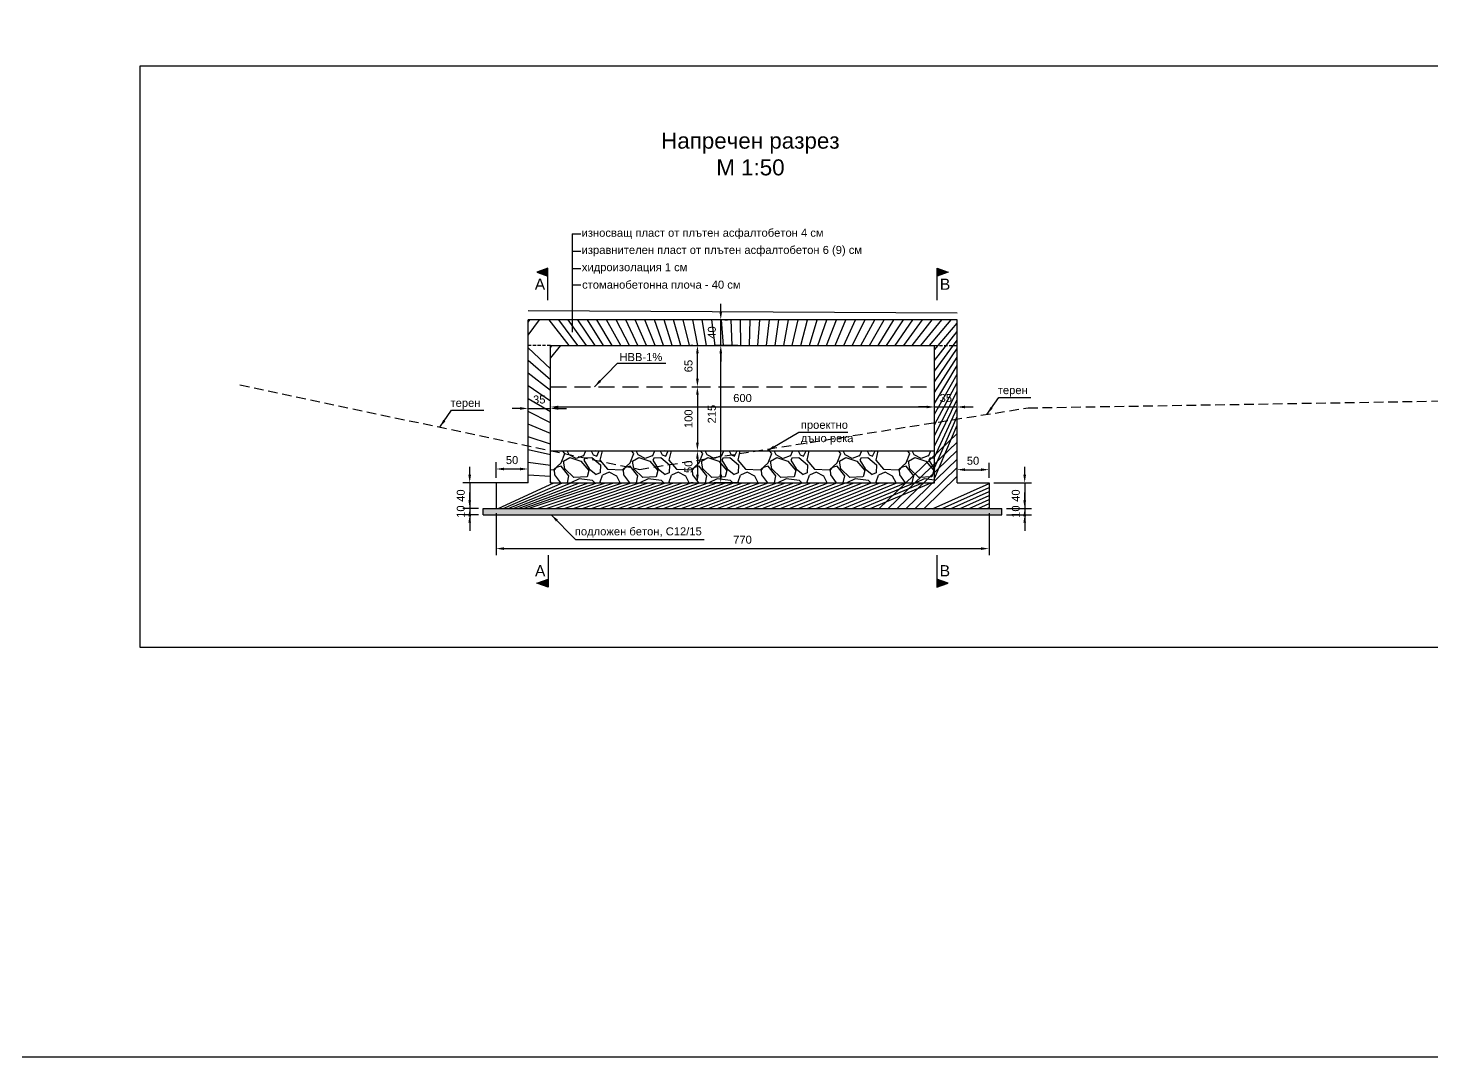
# Model space of a CAD drawing. Header units: centimetres. Extents: x 8495135 to 959133560, y 4530079 to 463453963.
# Drawn here: x 959087916 to 959090109, y 463411174 to 463412781 of the extents above; entities that cross this region are included whole.
import ezdxf
from ezdxf.enums import TextEntityAlignment as Align

# ---------------------------------------------------------------- set-up
doc = ezdxf.new("R2010")
doc.units = ezdxf.units.CM
doc.header["$LTSCALE"] = 0.1
for name, pattern in [('CONTINU', [0]), ('DASHED', [0.75, 0.5, -0.25]), ('LK_HIDDEN', [7.5, 5, -2.5])]:
    doc.linetypes.add(name, pattern=pattern)
for name, color, linetype in [('br_dimension', 1, 'Continuous'), ('br_hatch', 9, 'Continuous'), ('br_hatch_dark', 8, 'Continuous'), ('br_view_yellow', 2, 'Continuous'), ('Kustendilska voda', 12, 'Continuous')]:
    doc.layers.add(name, color=color, linetype=linetype)
doc.layers.add('br_text', color=2, linetype='Continuous', lineweight=35)
doc.styles.add('1-50 cm', font='arial.ttf', dxfattribs={"height": 12.5})
doc.styles.add('MM 1 to 100', font='arial.ttf', dxfattribs={"height": 25})
doc.styles.add('MM 1 to 150', font='arial.ttf', dxfattribs={"height": 37.5})
doc.styles.add('MM 1 to 25', font='arial.ttf', dxfattribs={"height": 6.25})
doc.styles.add('MM_ARIAL', font='arial.ttf')
doc.dimstyles.new('MM DIM 1 to 50', dxfattribs={"dimscale": 5, "dimtxt": 2.5, "dimasz": 2.5, "dimexe": 2.1, "dimexo": 1.5, "dimgap": 1.5, "dimtad": 1, "dimdec": 0, "dimdsep": 46, "dimtxsty": 'MM_ARIAL', "dimcen": 3, "dimclrd": 1, "dimclre": 1, "dimclrt": 7, "dimaunit": 2, "dimadec": 1, "dimazin": 0, "dimtp": 100, "dimtm": 3, "dimtfac": 1, "dimtdec": 0, "dimtix": 1, "dimtmove": 2, "dimatfit": 3, "dimfxl": 0, "dimtolj": 1, "dimtzin": 0, "dimarcsym": 0})

# ---------------------------------------------------------------- blocks, each defined once
blk = doc.blocks.new('*D882')
at = {"layer": 'br_dimension', "color": 1, "lineweight": -2, "transparency": 16777216}
for p, q in [((959088605.854845, 463412083.1892839), (959088605.854845, 463412095.6892839)), ((959088689.4702351, 463412070.6892839), (959088595.354845, 463412070.6892839)), ((959088605.854845, 463412070.6892839), (959088605.854845, 463412030.6892839)), ((959088619.4702351, 463412030.6892839), (959088595.354845, 463412030.6892839)), ((959088605.854845, 463412018.1892839), (959088605.854845, 463412005.6892839))]:
    blk.add_line(p, q, dxfattribs=at)
at = {"layer": 'br_dimension', "color": 1, "transparency": 16777216}
for points in [[(959088603.7715117, 463412083.1892839), (959088607.9381784, 463412083.1892839), (959088605.854845, 463412070.6892839)], [(959088603.7715117, 463412018.1892839), (959088607.9381784, 463412018.1892839), (959088605.854845, 463412030.6892839)]]:
    blk.add_solid(points, dxfattribs=at)
at = {"layer": 'br_dimension', "color": 7, "transparency": 16777216, "insert": (959088591.9726826, 463412050.6892841), "char_height": 12.5, "attachment_point": 5, "rotation": 90, "style": 'MM_ARIAL'}
blk.add_mtext('\\A1;40', dxfattribs=at)
blk = doc.blocks.new('*D901')
at = {"layer": 'br_dimension', "color": 1, "lineweight": -2, "transparency": 16777216}
for p, q in [((959088684.4702351, 463412186.784444), (959088671.9702351, 463412186.784444)), ((959088696.9702351, 463412178.6358675), (959088696.9702351, 463412197.284444)), ((959088696.9702351, 463412186.784444), (959088731.9702351, 463412186.784444)), ((959088731.9702351, 463412178.6358675), (959088731.9702351, 463412197.284444)), ((959088744.4702351, 463412186.784444), (959088756.9702351, 463412186.784444))]:
    blk.add_line(p, q, dxfattribs=at)
at = {"layer": 'br_dimension', "color": 1, "transparency": 16777216}
for points in [[(959088684.4702351, 463412188.8677773), (959088684.4702351, 463412184.7011107), (959088696.9702351, 463412186.784444)], [(959088744.4702351, 463412188.8677773), (959088744.4702351, 463412184.7011107), (959088731.9702351, 463412186.784444)]]:
    blk.add_solid(points, dxfattribs=at)
at = {"layer": 'br_dimension', "color": 7, "transparency": 16777216, "insert": (959088714.4702351, 463412200.6708696), "char_height": 12.5, "attachment_point": 5, "style": 'MM_ARIAL'}
blk.add_mtext('\\A1;35', dxfattribs=at)
blk = doc.blocks.new('*D902')
at = {"layer": 'br_dimension', "color": 1, "lineweight": -2, "transparency": 16777216}
for p, q in [((959088731.9702351, 463412179.7856547), (959088731.9702351, 463412199.57423)), ((959088744.4702351, 463412189.07423), (959089319.4702351, 463412189.07423)), ((959089331.9702351, 463412181.5742301), (959089331.9702351, 463412178.57423))]:
    blk.add_line(p, q, dxfattribs=at)
at = {"layer": 'br_dimension', "color": 1, "transparency": 16777216}
for points in [[(959088744.4702351, 463412191.1575633), (959088744.4702351, 463412186.9908966), (959088731.9702351, 463412189.07423)], [(959089319.4702351, 463412191.1575633), (959089319.4702351, 463412186.9908966), (959089331.9702351, 463412189.07423)]]:
    blk.add_solid(points, dxfattribs=at)
at = {"layer": 'br_dimension', "color": 7, "transparency": 16777216, "insert": (959089031.9702351, 463412202.9563923), "char_height": 12.5, "attachment_point": 5, "style": 'MM_ARIAL'}
blk.add_mtext('\\A1;600', dxfattribs=at)
blk = doc.blocks.new('*D903')
at = {"layer": 'br_dimension', "color": 1, "lineweight": -2, "transparency": 16777216}
for p, q in [((959089319.4702351, 463412189.07423), (959089306.9702351, 463412189.07423)), ((959089331.9702351, 463412189.07423), (959089366.9702351, 463412189.07423)), ((959089331.9702351, 463412181.5742301), (959089331.9702351, 463412178.57423)), ((959089366.9702351, 463412195.234443), (959089366.9702351, 463412199.57423)), ((959089379.4702351, 463412189.07423), (959089391.9702351, 463412189.07423))]:
    blk.add_line(p, q, dxfattribs=at)
at = {"layer": 'br_dimension', "color": 1, "transparency": 16777216}
for points in [[(959089319.4702351, 463412191.1575633), (959089319.4702351, 463412186.9908966), (959089331.9702351, 463412189.07423)], [(959089379.4702351, 463412191.1575633), (959089379.4702351, 463412186.9908966), (959089366.9702351, 463412189.07423)]]:
    blk.add_solid(points, dxfattribs=at)
at = {"layer": 'br_dimension', "color": 7, "transparency": 16777216, "insert": (959089349.4702351, 463412202.9606556), "char_height": 12.5, "attachment_point": 5, "style": 'MM_ARIAL'}
blk.add_mtext('\\A1;35', dxfattribs=at)
blk = doc.blocks.new('*D904')
at = {"layer": 'br_hatch', "color": 1, "lineweight": -2, "transparency": 16777216}
for p, q in [((959088646.9702351, 463412023.1892839), (959088646.9702351, 463411957.4580241)), ((959089416.9702351, 463412023.1892839), (959089416.9702351, 463411957.4580241)), ((959088659.4702351, 463411967.9580241), (959089404.4702351, 463411967.9580241))]:
    blk.add_line(p, q, dxfattribs=at)
at = {"layer": 'br_hatch', "color": 1, "transparency": 16777216}
for points in [[(959088659.4702351, 463411970.0413575), (959088659.4702351, 463411965.8746908), (959088646.9702351, 463411967.9580241)], [(959089404.4702351, 463411970.0413575), (959089404.4702351, 463411965.8746908), (959089416.9702351, 463411967.9580241)]]:
    blk.add_solid(points, dxfattribs=at)
at = {"layer": 'br_hatch', "color": 7, "transparency": 16777216, "insert": (959089031.9702351, 463411981.8401865), "char_height": 12.5, "attachment_point": 5, "style": 'MM_ARIAL'}
blk.add_mtext('\\A1;770', dxfattribs=at)
blk = doc.blocks.new('*D905')
at = {"layer": 'br_hatch', "color": 1, "lineweight": -2, "transparency": 16777216}
for p, q in [((959089366.9702351, 463412078.1892839), (959089366.9702351, 463412101.6837445)), ((959089416.9702351, 463412078.1892839), (959089416.9702351, 463412101.6837445)), ((959089379.4702351, 463412091.1837445), (959089404.4702351, 463412091.1837445))]:
    blk.add_line(p, q, dxfattribs=at)
at = {"layer": 'br_hatch', "color": 1, "transparency": 16777216}
for points in [[(959089379.4702351, 463412093.2670779), (959089379.4702351, 463412089.1004112), (959089366.9702351, 463412091.1837445)], [(959089404.4702351, 463412093.2670779), (959089404.4702351, 463412089.1004112), (959089416.9702351, 463412091.1837445)]]:
    blk.add_solid(points, dxfattribs=at)
at = {"layer": 'br_hatch', "color": 7, "transparency": 16777216, "insert": (959089391.9702351, 463412105.0659069), "char_height": 12.5, "attachment_point": 5, "style": 'MM_ARIAL'}
blk.add_mtext('\\A1;50', dxfattribs=at)
blk = doc.blocks.new('*D906')
at = {"layer": 'br_hatch', "color": 1, "lineweight": -2, "transparency": 16777216}
for p, q in [((959088646.9702351, 463412078.1892839), (959088646.9702351, 463412102.7254112)), ((959088684.4702351, 463412092.2254112), (959088659.4702351, 463412092.2254112)), ((959088696.9702351, 463412078.1892839), (959088696.9702351, 463412102.7254112))]:
    blk.add_line(p, q, dxfattribs=at)
at = {"layer": 'br_hatch', "color": 1, "transparency": 16777216}
for points in [[(959088659.4702351, 463412094.3087445), (959088659.4702351, 463412090.1420779), (959088646.9702351, 463412092.2254112)], [(959088684.4702351, 463412094.3087445), (959088684.4702351, 463412090.1420779), (959088696.9702351, 463412092.2254112)]]:
    blk.add_solid(points, dxfattribs=at)
at = {"layer": 'br_hatch', "color": 7, "transparency": 16777216, "insert": (959088671.9702351, 463412106.1075736), "char_height": 12.5, "attachment_point": 5, "style": 'MM_ARIAL'}
blk.add_mtext('\\A1;50', dxfattribs=at)
blk = doc.blocks.new('*D907')
at = {"layer": 'br_hatch', "color": 1, "lineweight": -2, "transparency": 16777216}
for p, q in [((959089472.6725708, 463412083.1892839), (959089472.6725708, 463412095.6892839)), ((959089424.4702351, 463412070.6892839), (959089483.1725708, 463412070.6892839)), ((959089472.6725708, 463412070.6892839), (959089472.6725708, 463412030.6892839)), ((959089444.4702351, 463412030.6892839), (959089483.1725708, 463412030.6892839)), ((959089472.6725708, 463412018.1892839), (959089472.6725708, 463412005.6892839))]:
    blk.add_line(p, q, dxfattribs=at)
at = {"layer": 'br_hatch', "color": 1, "transparency": 16777216}
for points in [[(959089470.5892375, 463412083.1892839), (959089474.7559042, 463412083.1892839), (959089472.6725708, 463412070.6892839)], [(959089470.5892375, 463412018.1892839), (959089474.7559042, 463412018.1892839), (959089472.6725708, 463412030.6892839)]]:
    blk.add_solid(points, dxfattribs=at)
at = {"layer": 'br_hatch', "color": 7, "transparency": 16777216, "insert": (959089458.7904084, 463412050.6892841), "char_height": 12.5, "attachment_point": 5, "rotation": 90, "style": 'MM_ARIAL'}
blk.add_mtext('\\A1;40', dxfattribs=at)
blk = doc.blocks.new('*D908')
at = {"layer": 'br_hatch', "color": 1, "lineweight": -2, "transparency": 16777216}
for p, q in [((959089024.4702351, 463412285.259284), (959088987.4806861, 463412285.259284)), ((959088997.9806861, 463412083.1892839), (959088997.9806861, 463412272.759284)), ((959089024.4702351, 463412070.6892839), (959088987.4806861, 463412070.6892839))]:
    blk.add_line(p, q, dxfattribs=at)
at = {"layer": 'br_hatch', "color": 1, "transparency": 16777216}
for points in [[(959088995.8973527, 463412272.759284), (959089000.0640194, 463412272.759284), (959088997.9806861, 463412285.259284)], [(959088995.8973527, 463412083.1892839), (959089000.0640194, 463412083.1892839), (959088997.9806861, 463412070.6892839)]]:
    blk.add_solid(points, dxfattribs=at)
at = {"layer": 'br_hatch', "color": 7, "transparency": 16777216, "insert": (959088984.0985236, 463412177.9742841), "char_height": 12.5, "attachment_point": 5, "rotation": 90, "style": 'MM_ARIAL'}
blk.add_mtext('\\A1;215', dxfattribs=at)
blk = doc.blocks.new('*D909')
at = {"layer": 'br_hatch', "color": 1, "lineweight": -2, "transparency": 16777216}
for p, q in [((959088952.844177, 463412220.6892839), (959088972.0098612, 463412220.6892839)), ((959088961.5098612, 463412208.1892839), (959088961.5098612, 463412133.1892839)), ((959088952.844177, 463412120.6892839), (959088972.0098612, 463412120.6892839))]:
    blk.add_line(p, q, dxfattribs=at)
at = {"layer": 'br_hatch', "color": 1, "transparency": 16777216}
for points in [[(959088959.4265279, 463412208.1892839), (959088963.5931946, 463412208.1892839), (959088961.5098612, 463412220.6892839)], [(959088959.4265279, 463412133.1892839), (959088963.5931946, 463412133.1892839), (959088961.5098612, 463412120.6892839)]]:
    blk.add_solid(points, dxfattribs=at)
at = {"layer": 'br_hatch', "color": 7, "transparency": 16777216, "insert": (959088947.6276988, 463412170.6892841), "char_height": 12.5, "attachment_point": 5, "rotation": 90, "style": 'MM_ARIAL'}
blk.add_mtext('\\A1;100', dxfattribs=at)
blk = doc.blocks.new('*D910')
at = {"layer": 'br_hatch', "color": 1, "lineweight": -2, "transparency": 16777216}
for p, q in [((959088952.844177, 463412120.6892839), (959088972.0098612, 463412120.6892839)), ((959088961.5098612, 463412108.1892839), (959088961.5098612, 463412083.1892839)), ((959088954.9454695, 463412070.6892839), (959088951.0098612, 463412070.6892839))]:
    blk.add_line(p, q, dxfattribs=at)
at = {"layer": 'br_hatch', "color": 1, "transparency": 16777216}
for points in [[(959088959.4265279, 463412108.1892839), (959088963.5931946, 463412108.1892839), (959088961.5098612, 463412120.6892839)], [(959088959.4265279, 463412083.1892839), (959088963.5931946, 463412083.1892839), (959088961.5098612, 463412070.6892839)]]:
    blk.add_solid(points, dxfattribs=at)
at = {"layer": 'br_hatch', "color": 7, "transparency": 16777216, "insert": (959088947.6276988, 463412095.6892841), "char_height": 12.5, "attachment_point": 5, "rotation": 90, "style": 'MM_ARIAL'}
blk.add_mtext('\\A1;50', dxfattribs=at)
blk = doc.blocks.new('*D911')
at = {"layer": 'br_hatch', "color": 1, "lineweight": -2, "transparency": 16777216}
for p, q in [((959088954.4150202, 463412285.259284), (959088951.0098612, 463412285.259284)), ((959088961.5098612, 463412233.1892839), (959088961.5098612, 463412272.759284)), ((959088952.844177, 463412220.6892839), (959088972.0098612, 463412220.6892839))]:
    blk.add_line(p, q, dxfattribs=at)
at = {"layer": 'br_hatch', "color": 1, "transparency": 16777216}
for points in [[(959088959.4265279, 463412272.759284), (959088963.5931946, 463412272.759284), (959088961.5098612, 463412285.259284)], [(959088959.4265279, 463412233.1892839), (959088963.5931946, 463412233.1892839), (959088961.5098612, 463412220.6892839)]]:
    blk.add_solid(points, dxfattribs=at)
at = {"layer": 'br_hatch', "color": 7, "transparency": 16777216, "insert": (959088947.6276988, 463412252.9742841), "char_height": 12.5, "attachment_point": 5, "rotation": 90, "style": 'MM_ARIAL'}
blk.add_mtext('\\A1;65', dxfattribs=at)
blk = doc.blocks.new('*D912')
at = {"layer": 'br_hatch', "color": 1, "lineweight": -2, "transparency": 16777216}
for p, q in [((959088997.9806861, 463412337.759284), (959088997.9806861, 463412350.259284)), ((959088997.9806861, 463412285.259284), (959088997.9806861, 463412325.259284)), ((959089004.5450777, 463412325.259284), (959089008.4806861, 463412325.259284)), ((959089024.4702351, 463412285.259284), (959088987.4806861, 463412285.259284)), ((959088997.9806861, 463412272.759284), (959088997.9806861, 463412260.259284))]:
    blk.add_line(p, q, dxfattribs=at)
at = {"layer": 'br_hatch', "color": 1, "transparency": 16777216}
for points in [[(959088995.8973527, 463412337.759284), (959089000.0640194, 463412337.759284), (959088997.9806861, 463412325.259284)], [(959088995.8973527, 463412272.759284), (959089000.0640194, 463412272.759284), (959088997.9806861, 463412285.259284)]]:
    blk.add_solid(points, dxfattribs=at)
at = {"layer": 'br_hatch', "color": 7, "transparency": 16777216, "insert": (959088984.0985236, 463412305.2592842), "char_height": 12.5, "attachment_point": 5, "rotation": 90, "style": 'MM_ARIAL'}
blk.add_mtext('\\A1;40', dxfattribs=at)
blk = doc.blocks.new('*D913')
at = {"layer": 'br_hatch', "color": 1, "lineweight": -2, "transparency": 16777216}
for p, q in [((959088605.854845, 463412043.1892839), (959088605.854845, 463412055.6892839)), ((959088619.4702351, 463412030.6892839), (959088595.354845, 463412030.6892839)), ((959088605.854845, 463412030.6892839), (959088605.854845, 463412020.6892839)), ((959088619.4702351, 463412020.6892839), (959088595.354845, 463412020.6892839)), ((959088605.854845, 463412008.1892839), (959088605.854845, 463411995.6892839))]:
    blk.add_line(p, q, dxfattribs=at)
at = {"layer": 'br_hatch', "color": 1, "transparency": 16777216}
for points in [[(959088603.7715117, 463412043.1892839), (959088607.9381784, 463412043.1892839), (959088605.854845, 463412030.6892839)], [(959088603.7715117, 463412008.1892839), (959088607.9381784, 463412008.1892839), (959088605.854845, 463412020.6892839)]]:
    blk.add_solid(points, dxfattribs=at)
at = {"layer": 'br_hatch', "color": 7, "transparency": 16777216, "insert": (959088591.9726826, 463412025.6892841), "char_height": 12.5, "attachment_point": 5, "rotation": 90, "style": 'MM_ARIAL'}
blk.add_mtext('\\A1;10', dxfattribs=at)
blk = doc.blocks.new('*D914')
at = {"layer": 'br_hatch', "color": 1, "lineweight": -2, "transparency": 16777216}
for p, q in [((959089472.6725708, 463412043.1892839), (959089472.6725708, 463412055.6892839)), ((959089444.4702351, 463412030.6892839), (959089483.1725708, 463412030.6892839)), ((959089472.6725708, 463412030.6892839), (959089472.6725708, 463412020.6892839)), ((959089444.4702351, 463412020.6892839), (959089483.1725708, 463412020.6892839)), ((959089472.6725708, 463412008.1892839), (959089472.6725708, 463411995.6892839))]:
    blk.add_line(p, q, dxfattribs=at)
at = {"layer": 'br_hatch', "color": 1, "transparency": 16777216}
for points in [[(959089470.5892375, 463412043.1892839), (959089474.7559042, 463412043.1892839), (959089472.6725708, 463412030.6892839)], [(959089470.5892375, 463412008.1892839), (959089474.7559042, 463412008.1892839), (959089472.6725708, 463412020.6892839)]]:
    blk.add_solid(points, dxfattribs=at)
at = {"layer": 'br_hatch', "color": 7, "transparency": 16777216, "insert": (959089458.7904084, 463412025.6892841), "char_height": 12.5, "attachment_point": 5, "rotation": 90, "style": 'MM_ARIAL'}
blk.add_mtext('\\A1;10', dxfattribs=at)
blk = doc.blocks.new('*U971')
at = {"linetype": 'CONTINU', "ltscale": 0.5}
blk.add_hatch(color=256, dxfattribs=at).paths.add_polyline_path([(-43.74999999999999, -17.5), (-49.99999999999999, 0), (-37.5, 0)])
at = {"ltscale": 0.5}
blk.add_line((0, 0), (-49.99999999999999, 0), dxfattribs=at)
at = {"lineweight": -3, "ltscale": 0.5}
for p, q in [((-49.99999999999999, 0), (-43.74999999999999, -17.5)), ((-43.74999999999999, -17.5), (-37.5, 0))]:
    blk.add_line(p, q, dxfattribs=at)
at = {"color": 7, "ltscale": 0.5, "style": '1-50 cm'}
blk.add_attdef('1', text='', height=17.5, dxfattribs=at).set_placement((-22.86965802697852, -12.51788480052103), align=Align.MIDDLE_CENTER)
blk = doc.blocks.new('*U972')
at = {"linetype": 'CONTINU', "ltscale": 0.5}
blk.add_hatch(color=256, dxfattribs=at).paths.add_polyline_path([(-43.74999999999999, -17.5), (-49.99999999999999, 0), (-37.5, 0)])
at = {"ltscale": 0.5}
blk.add_line((0, 0), (-49.99999999999999, 0), dxfattribs=at)
at = {"lineweight": -3, "ltscale": 0.5}
for p, q in [((-49.99999999999999, 0), (-43.74999999999999, -17.5)), ((-43.74999999999999, -17.5), (-37.5, 0))]:
    blk.add_line(p, q, dxfattribs=at)
at = {"color": 7, "ltscale": 0.5, "style": '1-50 cm'}
blk.add_attdef('1', text='', height=17.5, dxfattribs=at).set_placement((-22.31621447591498, -12.40675196020553), align=Align.MIDDLE_CENTER)

msp = doc.modelspace()

# ---------------------------------------------------------------- hatches: boundary and pattern name
at = {"layer": 'br_hatch'}
h = msp.add_hatch(dxfattribs=at)
h.set_pattern_fill('_USER', color=256, scale=10, angle=45, style=0, pattern_type=0)
h.set_pattern_definition([(45, (0, 0), (-7.071067811865475, 7.071067811865476), [])])
h.paths.add_polyline_path([(959089416.9702351, 463412070.6892839), (959089366.9702351, 463412070.6892839), (959089366.9702351, 463412325.259284), (959088696.9702351, 463412325.259284), (959088696.9702351, 463412070.6892839), (959088646.9702351, 463412070.6892839), (959088646.9702351, 463412030.6892839), (959088696.9702351, 463412030.6892839), (959089416.9702351, 463412030.6892839)])
h.paths.add_polyline_path([(959088731.9702351, 463412070.6892839), (959088731.9702351, 463412285.259284), (959089331.9702351, 463412285.259284), (959089331.9702351, 463412070.6892839)], flags=16)
h = msp.add_hatch(dxfattribs=at)
h.set_pattern_fill('GRAVEL', color=256, scale=3, angle=135, style=0)
h.set_pattern_definition([(3.012787499999996, (950484389.402569, 458887299.1442858), (915.986124352821, 53.88153666247774), [10.2516432, -1014.91450918695]), (319.969741, (950484399.640061, 458887299.6831011), (-700.4599802570799, 592.6969006652372), [17.5921416, -1741.62146680572]), (267.5104471, (950484413.1104453, 458887288.3679785), (53.88153629193619, 1131.512271275363), [12.4044456, -1228.041683823]), (42.27368899999997, (950484447.5946287, 458887280.8245633), (-1131.512271361901, -1023.749197683374), [16.0201356, -1585.99312277214]), (67.83365418000002, (950484459.4485668, 458887291.6008706), (-377.170757052916, -915.9861243621817), [15.709011, -1555.19423236032]), (132.273689, (950484465.3755358, 458887306.1488855), (1023.749197683374, -1131.512271361901), [16.0201356, -1585.99312277214]), (172.69424047, (950484454.5992285, 458887318.0028237), (1239.275344716799, -161.6446101078727), [21.1858098, -2097.393459427411]), (207.25532837, (950484433.5854292, 458887320.6969005), (-1562.564565135149, -808.2230507625713), [20.0015856, -1980.15769805715]), (256.42956562, (950484415.804522, 458887311.5370392), (-269.4076835332827, -1131.512271278242), [16.07438999999998, -1591.366370961359]), (310.2363583000001, (950484412.0328145, 458887295.9113936), (-538.8153671625437, 646.5784408015938), [18.3513984, -899.2181085]), (357.3974378, (950484423.8867526, 458887281.902194), (1239.275344709424, -53.8815366831542), [23.73233759999998, -2349.503175365308]), (273.81407483, (950484394.7907227, 458887334.7061), (53.88153667750419, -700.4599774470573), [8.100136199999998, -801.91697473032]), (306.4692344, (950484395.3295381, 458887326.6238695), (-592.696904131681, 808.2230507928518), [15.4104594, -1525.6391699112]), (0, (950484404.4893993, 458887314.2311161), (53.88153672642001, 53.88153672641999), [10.7762802, -96.98679325284]), (338.19859051, (950484401.7953225, 458887303.9936241), (-377.1707570733522, 161.6446102054803), [5.803239599999999, -574.5186710668199]), (66.80140949000005, (950484407.1834762, 458887301.8383626), (-107.7630734377977, -215.5261469131769), [8.20696859999999, -402.1425896999997]), (165.96375653, (950484410.4163684, 458887309.3817778), (-269.4076836301126, 53.88153673628454), [13.3295898, -430.9889445873]), (296.56505118, (950484397.4847996, 458887312.61467), (-53.88153673487535, 161.6446101764093), [9.63861419999999, -231.3269435048398]), (151.389540334, (950484438.4347675, 458887270.5870713), (-700.4599774434021, 377.1707570849024), [13.50264, -1336.76480017617]), (205.34617594, (950484426.5808294, 458887277.0528557), (808.2230509089459, 377.1707570581989), [11.3279682, -1121.466470346]), (68.19859050999996, (950484386.7084923, 458887301.8383626), (-161.6446102055921, -377.1707570736306), [11.606403, -568.7155076668199]), (118.6104596699999, (950484391.0190152, 458887312.61467), (377.1707571338948, -700.4599774169867), [13.50264, -1336.7648001762]), (114.4439547799999, (950484471.8413203, 458887303.9936241), (161.6446101792374, -377.170757084906), [13.021056, -638.0320293931801]), (69.77514060000009, (950484466.4531666, 458887315.8475621), (-323.2892198920182, -862.1045877975243), [10.9101636, -1080.1078014216]), (201.80140949, (950484440.0512136, 458887356.2587147), (-377.1707570747561, -161.64461020294), [11.606403, -568.7155076668199]), (152.35402464, (950484429.2749063, 458887351.9481918), (915.9861243803533, -484.9338304785613), [12.77348219999999, -1264.571279405999]), (204.44395478, (950484466.4531666, 458887329.8567617), (377.1707570860307, 161.6446101766179), [6.510527999999999, -644.5425573931801]), (236.309932474, (950484443.2841058, 458887353.0258225), (-161.6446101792442, -269.4076836320909), [3.885438, -384.65984893578]), (300.963756532, (950484441.1288444, 458887349.7929303), (-107.7630734528223, 215.5261469056465), [15.709011, -298.47163767207]), (321.00900596, (950484449.2110748, 458887336.3225461), (-592.696904015908, 484.9338305066785), [14.55801, -1441.24094590011]), (78.69006753000001, (950484415.2657067, 458887314.2311161), (-53.8815367151875, -161.6446101829925), [10.9897164, -263.7532907904]), (128.1572265900001, (950484417.4209682, 458887325.0074234), (-808.2230509498144, 1023.749197759565), [19.1867028, -1899.48027195093]), (195.9453959, (950484405.5670301, 458887340.0942537), (592.6969039931084, 161.644610169923), [7.845247199999999, -776.6817695432999]), (225, (950484398.023615, 458887337.9389922), (-7.105427357601002e-15, -107.7630734528298), [4.572, -71.62799999999999]), (255.25643716, (950484448.6722594, 458887333.6284693), (161.6446102206664, 592.6969039792566), [10.58600879999999, -1048.018223195999]), (183.0127875, (950484445.9781827, 458887323.3909773), (-915.9861243529897, -53.88153665927217), [20.5032864, -1004.66286598695]), (135, (950484425.5031986, 458887322.3133466), (-107.7630734528298, 7.105427357601002e-15), [19.812, -56.388]), (100.3048465, (950484411.4939991, 458887336.3225461), (-161.6446106749326, 915.9861242615727), [12.04828679999999, -1192.779501724199]), (29.05460409999995, (950484409.3387376, 458887348.1764842), (269.4076836292597, 161.6446101839581), [11.09487239999999, -543.6495011631595]), (342.64597536, (950484419.0374143, 458887353.5646378), (1562.564565032179, -484.9338306468253), [18.064353, -1788.37393268814]), (310.42607874, (950484436.279506, 458887348.1764842), (646.5784407169652, -754.3415141697731), [19.1108838, -1891.9753936872])])
h.paths.add_polyline_path([(959088731.9702351, 463412120.6892839), (959088731.9702351, 463412070.6892839), (959089331.9702351, 463412070.6892839), (959089331.9702351, 463412120.6892839)])
h = msp.add_hatch(color=256, dxfattribs=at)
h.dxf.hatch_style = 1
h.paths.add_polyline_path([(959088696.9702351, 463412030.6892839), (959088626.9702351, 463412030.6892839), (959088626.9702351, 463412020.6892839), (959089436.9702351, 463412020.6892839), (959089436.9702351, 463412030.6892839)])

# ---------------------------------------------------------------- linework, layer by layer
at = {"layer": 'br_dimension'}
for p, q in [((959088765.6455534, 463412459.3170372), (959088765.6455534, 463412306.010101)), ((959088696.9702351, 463412339.609284), (959089366.9702351, 463412336.259284)), ((959088731.9702351, 463412120.6892839), (959089331.9702351, 463412120.6892839)), ((959088626.9702351, 463412030.6892839), (959088696.9702351, 463412030.6892839)), ((959088626.9702351, 463412020.6892839), (959088626.9702351, 463412030.6892839)), ((959089436.9702351, 463412020.6892839), (959089436.9702351, 463412030.6892839)), ((959088626.9702351, 463412020.6892839), (959089436.9702351, 463412020.6892839))]:
    msp.add_line(p, q, dxfattribs=at)
at = {"layer": 'br_dimension', "ltscale": 0.5}
for p, q in [((959088765.6455534, 463412459.3170372), (959088779.4018985, 463412459.3170372)), ((959088765.6455534, 463412432.3823891), (959088779.4018985, 463412432.3823891)), ((959088765.6455534, 463412405.4477409), (959088779.4018985, 463412405.4477409)), ((959088765.6455534, 463412379.9595978), (959088779.4018985, 463412379.9595978))]:
    msp.add_line(p, q, dxfattribs=at)
at = {"layer": 'br_dimension', "linetype": 'LK_HIDDEN', "ltscale": 10}
for p, q in [((959088731.9702351, 463412285.259284), (959088696.9702351, 463412285.259284)), ((959089331.9702351, 463412285.259284), (959089366.9702351, 463412285.259284))]:
    msp.add_line(p, q, dxfattribs=at)
at = {"layer": 'br_hatch'}
for points in [[(959093579.5136768, 463415246.1840017), (959084298.5885357, 463415246.1840017), (959084298.5885357, 463411174.3023343), (959093579.5136768, 463411174.3023343)], [(959088091.1158657, 463412721.85123), (959091357.5744623, 463412721.85123), (959091357.5744623, 463411813.7384304), (959088091.1158657, 463411813.7384304)]]:
    msp.add_lwpolyline(points, close=True, dxfattribs=at)
at = {"layer": 'br_hatch_dark', "linetype": 'DASHED', "ltscale": 300}
msp.add_lwpolyline([(959088246.9702351, 463412223.4892839), (959088870.9702351, 463412091.6892839), (959089477.9702351, 463412187.6892839), (959091281.9702351, 463412217.6892839)], dxfattribs=at)
at = {"layer": 'br_view_yellow'}
for p, q in [((959088696.9702351, 463412070.6892839), (959088696.9702351, 463412325.259284)), ((959089366.9702351, 463412325.259284), (959088696.9702351, 463412325.259284)), ((959089366.9702351, 463412070.6892839), (959089366.9702351, 463412325.259284)), ((959088731.9702351, 463412070.6892839), (959088731.9702351, 463412285.259284)), ((959088731.9702351, 463412285.259284), (959089331.9702351, 463412285.259284)), ((959089331.9702351, 463412070.6892839), (959089331.9702351, 463412285.259284)), ((959088696.9702351, 463412070.6892839), (959088646.9702351, 463412070.6892839)), ((959088646.9702351, 463412070.6892839), (959088646.9702351, 463412030.6892839)), ((959088731.9702351, 463412070.6892839), (959089331.9702351, 463412070.6892839)), ((959089366.9702351, 463412070.6892839), (959089416.9702351, 463412070.6892839)), ((959089416.9702351, 463412070.6892839), (959089416.9702351, 463412030.6892839)), ((959088696.9702351, 463412030.6892839), (959089436.9702351, 463412030.6892839))]:
    msp.add_line(p, q, dxfattribs=at)
at = {"layer": 'Kustendilska voda', "color": 1, "linetype": 'DASHED', "ltscale": 500}
msp.add_line((959088731.9702351, 463412220.6892839), (959089331.9702351, 463412220.6892839), dxfattribs=at)

# ---------------------------------------------------------------- block references
at = {"layer": 'br_dimension'}
ref = msp.add_blockref('*U971', (959088728.103723, 463412356.0407898), dxfattribs=dict(at, rotation=270))
ref.add_attrib('1', 'A', dxfattribs={"layer": '0', "color": 7, "ltscale": 0.5, "height": 17.5, "style": '1-50 cm'}).set_placement((959088715.5858383, 463412380.7368461), align=Align.MIDDLE_CENTER)
ref = msp.add_blockref('*U971', (959089335.8367472, 463412356.0407898), dxfattribs=dict(at, xscale=-1, rotation=90))
ref.add_attrib('1', 'B', dxfattribs={"layer": '0', "color": 7, "ltscale": 0.5, "height": 17.5, "style": '1-50 cm'}).set_placement((959089348.3546319, 463412380.7368461), align=Align.MIDDLE_CENTER)
ref = msp.add_blockref('*U972', (959088728.3259888, 463411957.4859568), dxfattribs=dict(at, xscale=-1, rotation=270))
ref.add_attrib('1', 'A', dxfattribs={"layer": '0', "color": 7, "ltscale": 0.5, "height": 17.5, "style": '1-50 cm'}).set_placement((959088715.9192368, 463411933.343344), align=Align.MIDDLE_CENTER)
ref = msp.add_blockref('*U972', (959089335.6144814, 463411957.4859568), dxfattribs=dict(at, rotation=90.00000000000001))
ref.add_attrib('1', 'B', dxfattribs={"layer": '0', "color": 7, "ltscale": 0.5, "height": 17.5, "style": '1-50 cm'}).set_placement((959089348.0212334, 463411933.343344), align=Align.MIDDLE_CENTER)

# ---------------------------------------------------------------- texts
at = {"layer": 'br_text', "ltscale": 0.5, "char_height": 12.5, "attachment_point": 4, "style": 'MM 1 to 25'}
for s, width, insert in [('{\\fArial|b0|i0|c204|p34;износващ пласт от плътен асфалтобетон }4 {\\fArial|b0|i0|c204|p34;см}', 792.7095764214246, (959088780.6637617, 463412459.2423505)), ('изравнителен пласт от плътен асфалтобетон 6 (9) см', 905.3772208812079, (959088780.6450417, 463412432.4135367)), ('{\\fArial|b0|i0|c204|p34;хидроизолация }1 {\\fArial|b0|i0|c204|p34;см}', 416.5143769779606, (959088780.9999925, 463412405.4599944)), ('стоманобетонна плоча - 40 см', 540.4965932802661, (959088781.4193912, 463412379.9563169))]:
    msp.add_mtext_dynamic_manual_height_columns(s, width=width, gutter_width=62.5, heights=[0], dxfattribs=dict(at, insert=insert))
at = {"layer": 'br_view_yellow'}
for s, insert, char_height, width, attachment_point, style in [('\\pi66.141;Напречен разрез  \\P\\pi152.23;М 1:50', (959088838.7034435, 463412617.3800374), 25, 406.974834015884, 1, 'MM 1 to 150'), ('HBB-1%', (959088839.7266146, 463412273.2880176), 12.5, 89.83628922237403, 1, 'MM 1 to 100'), ('терен', (959089430.6408108, 463412221.6777532), 12.5, 89.83628922237403, 1, 'MM 1 to 100'), ('терен', (959088575.8632506, 463412201.7348441), 12.5, 89.83628922237403, 1, 'MM 1 to 100'), ('проектно дъно река', (959089123.0600493, 463412167.514621), 12.5, 89.83628922237403, 1, 'MM 1 to 100'), ('подложен бетон, C12/15', (959088968.2926364, 463412001.1130275), 12.5, 346.8015865618581, 3, 'MM 1 to 100')]:
    msp.add_mtext(s, dxfattribs=dict(at, insert=insert, char_height=char_height, width=width, attachment_point=attachment_point, style=style))

# ---------------------------------------------------------------- dimensions: what is measured, and where the dimension line sits
at = {"layer": 'br_dimension'}
for base, p1, p2, picture, middle in [((959088731.9702351, 463412186.784444), (959088696.9702351, 463412171.1358675), (959088731.9702351, 463412171.1358675), '*D901', (959088714.4702351, 463412200.6708696)), ((959089331.9702351, 463412189.07423), (959088731.9702351, 463412172.2856547), (959089331.9702351, 463412189.0742301), '*D902', (959089031.9702351, 463412202.9563923)), ((959089366.9702351, 463412189.07423), (959089331.9702351, 463412189.0742301), (959089366.9702351, 463412187.734443), '*D903', (959089349.4702351, 463412202.9606556))]:
    dim = msp.add_linear_dim(base=base, p1=p1, p2=p2, dimstyle='MM DIM 1 to 50', dxfattribs=at)
    dim.commit()
    dim.dimension.update_dxf_attribs({"geometry": picture, "text_midpoint": middle})
dim = msp.add_linear_dim(base=(959088605.854845, 463412030.6892839), p1=(959088696.9702351, 463412070.6892839), p2=(959088626.9702351, 463412030.6892839), angle=90, dimstyle='MM DIM 1 to 50', dxfattribs=at)
dim.commit()
dim.dimension.update_dxf_attribs({"geometry": '*D882', "text_midpoint": (959088591.9726826, 463412050.6892841)})
at = {"layer": 'br_hatch'}
for base, p1, p2, picture, middle in [((959088997.9806861, 463412325.259284), (959089031.9702351, 463412285.259284), (959088997.0450777, 463412325.259284), '*D912', (959088984.0985236, 463412305.2592842)), ((959088961.5098612, 463412285.259284), (959088945.344177, 463412220.6892839), (959088961.9150202, 463412285.259284), '*D911', (959088947.6276988, 463412252.9742841)), ((959088997.9806861, 463412285.259284), (959089031.9702351, 463412070.6892839), (959089031.9702351, 463412285.259284), '*D908', (959088984.0985236, 463412177.9742841)), ((959088961.5098612, 463412120.6892839), (959088945.344177, 463412220.6892839), (959088945.344177, 463412120.6892839), '*D909', (959088947.6276988, 463412170.6892841)), ((959088961.5098612, 463412070.6892839), (959088945.344177, 463412120.6892839), (959088962.4454695, 463412070.6892839), '*D910', (959088947.6276988, 463412095.6892841)), ((959089472.6725708, 463412030.6892839), (959089416.9702351, 463412070.6892839), (959089436.9702351, 463412030.6892839), '*D907', (959089458.7904084, 463412050.6892841)), ((959088605.854845, 463412020.6892839), (959088626.9702351, 463412030.6892839), (959088626.9702351, 463412020.6892839), '*D913', (959088591.9726826, 463412025.6892841)), ((959089472.6725708, 463412020.6892839), (959089436.9702351, 463412030.6892839), (959089436.9702351, 463412020.6892839), '*D914', (959089458.7904084, 463412025.6892841))]:
    dim = msp.add_linear_dim(base=base, p1=p1, p2=p2, angle=90, dimstyle='MM DIM 1 to 50', dxfattribs=at)
    dim.commit()
    dim.dimension.update_dxf_attribs({"geometry": picture, "text_midpoint": middle})
for base, p1, p2, picture, middle in [((959088646.9702351, 463412092.2254112), (959088696.9702351, 463412070.6892839), (959088646.9702351, 463412070.6892839), '*D906', (959088671.9702351, 463412106.1075736)), ((959089416.9702351, 463412091.1837445), (959089366.9702351, 463412070.6892839), (959089416.9702351, 463412070.6892839), '*D905', (959089391.9702351, 463412105.0659069)), ((959089416.9702351, 463411967.9580241), (959088646.9702351, 463412030.6892839), (959089416.9702351, 463412030.6892839), '*D904', (959089031.9702351, 463411981.8401865))]:
    dim = msp.add_linear_dim(base=base, p1=p1, p2=p2, dimstyle='MM DIM 1 to 50', dxfattribs=at)
    dim.commit()
    dim.dimension.update_dxf_attribs({"geometry": picture, "text_midpoint": middle})

# ---------------------------------------------------------------- leaders
at = {"layer": 'br_dimension', "color": 1}
for points in [[(959088800.804072, 463412220.6892839), (959088836.6876677, 463412257.698311), (959088912.1574254, 463412257.698311)], [(959089413.7477953, 463412177.5321929), (959089432.072871, 463412203.850839), (959089482.4595327, 463412203.850839)], [(959088558.9702351, 463412157.5892839), (959088577.2953107, 463412183.90793), (959088627.6819725, 463412183.90793)], [(959089070.2116184, 463412120.4228725), (959089120.0211025, 463412149.7184612), (959089196.5169307, 463412149.7184612)], [(959088733.2882817, 463412020.6915646), (959088771.0746319, 463411982.005419), (959088972.2970048, 463411982.005419)]]:
    msp.add_leader(points, dimstyle='MM DIM 1 to 50', dxfattribs=at)

doc.saveas('drawing.dxf')
